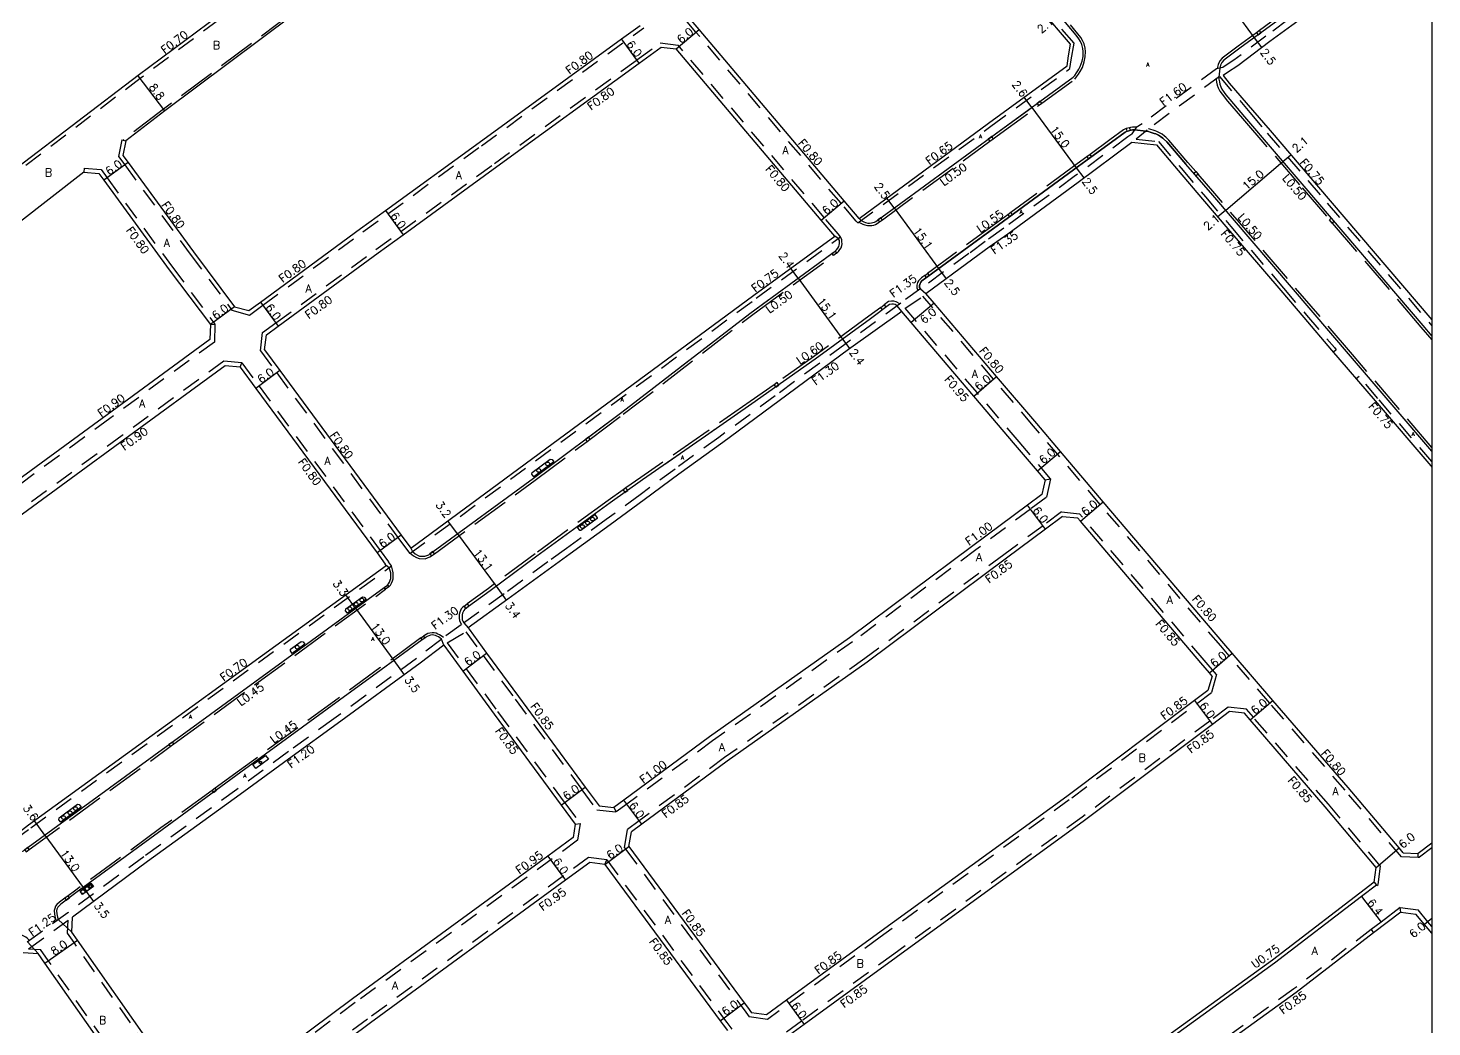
# Model space of a CAD drawing. Header units: metres. Extents: x -8800 to -8000, y -111600 to -110998.
# Drawn here: x -8280.7 to -8000, y -111478.6 to -111278.8 of the extents above; entities that cross this region are included whole.
import ezdxf

# ---------------------------------------------------------------- set-up
doc = ezdxf.new("R2010")
doc.units = ezdxf.units.M
doc.header["$LTSCALE"] = 2.5
doc.linetypes.add('22320', pattern=[2.5, 1.5, -1])
doc.linetypes.add('22330', pattern=[4, 3, -1])
doc.layers.get('0').update_dxf_attribs({"color": 150})
for name, color, linetype in [('2101000', 7, 'Continuous'), ('2213000', 3, 'Continuous'), ('2227000', 1, 'Continuous'), ('2231000', 4, 'Continuous'), ('2232000', 120, '22320'), ('2233000', 120, '22330'), ('2235000', 4, 'Continuous'), ('2236100', 7, 'Continuous'), ('2238000', 3, 'Continuous'), ('2239000', 3, 'Continuous'), ('9107000', 139, 'Continuous'), ('9201100', 215, 'Continuous'), ('9201500', 222, 'Continuous'), ('9202100', 82, 'Continuous'), ('9203500', 155, 'Continuous'), ('999', 7, 'Continuous')]:
    doc.layers.add(name, color=color, linetype=linetype)
doc.styles.add('Dm_Anotation', font='txt.shx', dxfattribs={"bigfont": 'pscdm.shx'})

# ---------------------------------------------------------------- blocks, each defined once
blk = doc.blocks.new('223800')
blk.add_circle((0, 0), 0.75)
blk = doc.blocks.new('223900')
blk.add_lwpolyline([(-0.22, -0.37), (-0.44, -0.3), (-0.47, -0.27), (-0.48, -0.24), (-0.44, 0.01), (-0.48, 0.23), (-0.47, 0.27), (-0.45, 0.29), (-0.21, 0.38), (-0.04, 0.53), (0, 0.54), (0.03, 0.53), (0.22, 0.37), (0.44, 0.3), (0.47, 0.27), (0.48, 0.24), (0.44, -0.01), (0.48, -0.23), (0.47, -0.27), (0.45, -0.29), (0.21, -0.38), (0.04, -0.53), (0, -0.54), (-0.03, -0.53)], close=True)

msp = doc.modelspace()

# ---------------------------------------------------------------- linework, layer by layer
at = {"layer": '2101000'}
for points, elevation in [([(-8072.65, -111284.41), (-8072.26, -111282.07), (-8078.22, -111275.08), (-8089.92, -111261.45), (-8107.42, -111240.93), (-8117.97, -111228.57), (-8135.18, -111208.68), (-8138.01, -111208.79)], 8.92), ([(-8000, -111257.81), (-8006.52, -111262.66), (-8007.46, -111263.27), (-8013.97, -111268.07), (-8014.96, -111268.81), (-8018.63, -111271.43), (-8019.53, -111272.08), (-8028, -111278.3), (-8032.38, -111281.5), (-8038.83, -111286.35), (-8040.91, -111287.72), (-8041.77, -111288.34), (-8040.56, -111289.82), (-8035.86, -111295.26)], 8.97), ([(-8035.86, -111295.26), (-8032.35, -111299.34), (-8020.37, -111313.39), (-8000, -111337.21)], 8.96), ([(-8050.74, -111307.29), (-8045.85, -111313.06), (-8040.79, -111318.98), (-8030.24, -111331.31), (-8025.61, -111336.74), (-8020.05, -111343.22), (-8011.34, -111353.4), (-8000.25, -111366.37), (-8000, -111366.66)], 8.99)]:
    msp.add_lwpolyline(points, dxfattribs=dict(at, elevation=elevation))
for points in [[(-8187.46, -111246.32), (-8205.81, -111259.95), (-8218.93, -111269.75), (-8227.78, -111276.25), (-8253.39, -111295.36), (-8261.2, -111301.35)], [(-8114.52, -111316.92), (-8117.53, -111313.37), (-8146.55, -111279.12), (-8154.08, -111270.22), (-8154.43, -111269.81), (-8172.15, -111249.06), (-8174.66, -111246.32)], [(-8233.04, -111269.2), (-8258.69, -111288.33), (-8282.8, -111306.71)], [(-8239.47, -111334.56), (-8236.6, -111335.35), (-8234.24, -111333.62), (-8214.23, -111318.94), (-8209.25, -111315.32), (-8190.54, -111301.71), (-8162.06, -111280.99), (-8158.32, -111278.28)], [(-8233.05, -111340.19), (-8230.69, -111338.46), (-8210.69, -111323.79), (-8205.72, -111320.17), (-8186.98, -111306.54), (-8158.49, -111285.82), (-8154.1, -111282.63)], [(-8154.1, -111282.63), (-8151.13, -111282.99)], [(-8119.37, -111320.47), (-8122.11, -111317.24), (-8151.13, -111282.99)], [(-8114.52, -111316.92), (-8088.66, -111297.85), (-8072.97, -111286.38), (-8072.65, -111284.41)], [(-8261.2, -111301.35), (-8261.77, -111304.3)], [(-8101.18, -111331.94), (-8091.78, -111325.01), (-8088.55, -111322.61), (-8084.82, -111319.96), (-8070.73, -111309.62), (-8059.99, -111301.67), (-8055.06, -111302.21), (-8050.74, -111307.29)], [(-8261.77, -111304.3), (-8260.73, -111305.72), (-8247.67, -111323.59), (-8239.47, -111334.56)], [(-8269.55, -111307.64), (-8282.8, -111318.01)], [(-8269.55, -111307.64), (-8266.56, -111307.91)], [(-8266.56, -111307.91), (-8265.57, -111309.26), (-8252.49, -111327.16), (-8244.27, -111338.15)], [(-8204.2, -111382.85), (-8135.57, -111332.27), (-8119.37, -111320.47)], [(-8005.73, -111443.82), (-8006.56, -111442.83), (-8016.76, -111430.75), (-8031.8, -111413.31), (-8039.94, -111403.87), (-8041.64, -111401.9), (-8065.72, -111373.59), (-8074.29, -111363.52), (-8079.03, -111357.95), (-8087.04, -111348.54), (-8099.55, -111333.85), (-8101.18, -111331.94)], [(-8106.03, -111335.49), (-8116.63, -111343.14), (-8130.55, -111353.41), (-8141.81, -111361.72), (-8150.59, -111368.06), (-8157.54, -111373.19), (-8164.34, -111378.16), (-8172.31, -111383.97), (-8176.01, -111386.64), (-8184.79, -111393.05), (-8192.73, -111398.77), (-8192.51, -111399.08)], [(-8077.34, -111369.19), (-8078.86, -111367.4), (-8083.26, -111362.24), (-8091.61, -111352.43), (-8104.12, -111337.74), (-8106.03, -111335.49)], [(-8244.27, -111338.15), (-8244.35, -111341.15)], [(-8233.42, -111343.17), (-8233.05, -111340.19)], [(-8244.35, -111341.15), (-8264.89, -111356.2), (-8282.8, -111369.32)], [(-8233.42, -111343.17), (-8230.36, -111347.33), (-8206.12, -111380.25), (-8204.2, -111382.85)], [(-8241.3, -111346.36), (-8261.35, -111361.04), (-8282.8, -111376.76)], [(-8238.32, -111346.65), (-8241.3, -111346.36)], [(-8238.32, -111346.65), (-8235.18, -111350.9), (-8210.94, -111383.82), (-8209.29, -111386.06)], [(-8077.34, -111369.19), (-8078.01, -111372.12)], [(-8078.01, -111372.12), (-8080.85, -111374.23), (-8091.78, -111382.39), (-8116.45, -111400.78), (-8144.45, -111420.59), (-8161.58, -111433.26), (-8163.56, -111434.73)], [(-8073.85, -111376.5), (-8077.26, -111379.04), (-8085.06, -111384.86), (-8112.92, -111405.63), (-8140.93, -111425.45), (-8158.01, -111438.09), (-8160.05, -111439.6)], [(-8073.85, -111376.5), (-8070.86, -111376.8)], [(-8043.93, -111408.43), (-8044.48, -111407.79), (-8046.21, -111405.79), (-8070.29, -111377.47), (-8070.86, -111376.8)], [(-8283.91, -111440.7), (-8280.6, -111438.21), (-8209.11, -111386.32), (-8209.29, -111386.06)], [(-8192.51, -111399.08), (-8189.03, -111403.83), (-8182.65, -111412.53), (-8169.29, -111430.69), (-8166.54, -111434.42)], [(-8197.6, -111402.29), (-8202.34, -111405.89), (-8218.89, -111417.98), (-8227.94, -111424.54), (-8238.28, -111432.1), (-8256.82, -111445.56), (-8271.83, -111456.64)], [(-8197.6, -111402.29), (-8193.79, -111407.48), (-8187.51, -111416.05), (-8174.12, -111434.25), (-8171.32, -111438.05)], [(-8043.93, -111408.43), (-8044.81, -111411.3)], [(-8044.81, -111411.3), (-8047.5, -111413.32), (-8073.02, -111432.53), (-8110.84, -111460.01), (-8129.08, -111473.3), (-8133.09, -111476.22)], [(-8040.48, -111415.56), (-8043.89, -111418.11), (-8069.44, -111437.35), (-8107.13, -111464.73), (-8125.55, -111478.15), (-8129.94, -111481.35)], [(-8037.5, -111415.89), (-8040.48, -111415.56)], [(-8011.14, -111446.7), (-8021.34, -111434.63), (-8036.34, -111417.22), (-8037.5, -111415.89)], [(-8166.54, -111434.42), (-8163.56, -111434.73)], [(-8171.32, -111438.05), (-8171.73, -111440.76), (-8176.78, -111444.44), (-8215.84, -111473), (-8241.31, -111491.98), (-8244.58, -111494.42)], [(-8160.56, -111442.55), (-8160.05, -111439.6)], [(-8160.56, -111442.55), (-8137.51, -111473.8), (-8136.86, -111474.69), (-8136.06, -111475.79)], [(-8005.73, -111443.82), (-8002.73, -111443.92)], [(-8002.76, -111444.67), (-8002.73, -111443.92)], [(-8000, -111442.83), (-8002.49, -111444.68)], [(-8168.37, -111445.73), (-8173.24, -111449.29), (-8212.26, -111477.81), (-8237.72, -111496.79), (-8240.94, -111499.18)], [(-8165.39, -111446.11), (-8168.37, -111445.73)], [(-8165.39, -111446.11), (-8142.34, -111477.37), (-8141.7, -111478.22), (-8140.89, -111479.34)], [(-8011.54, -111449.67), (-8011.14, -111446.7)], [(-8002.76, -111444.67), (-8002.49, -111444.68)], [(-8011.54, -111449.67), (-8011.09, -111450.27)], [(-8011.09, -111450.27), (-8014.08, -111452.56), (-8031.45, -111465.89), (-8063.87, -111489.34), (-8076.53, -111498.57), (-8081.6, -111502.26)], [(-8006.38, -111454.72), (-8010.18, -111457.64), (-8012.16, -111459.16)], [(-8006.2, -111455.66), (-8006.38, -111454.72)], [(-8006.2, -111455.66), (-8003.23, -111456.07)], [(-8271.96, -111459.64), (-8271.83, -111456.64)], [(-8000, -111459.9), (-8001.48, -111458.15), (-8003.23, -111456.07)], [(-8247.55, -111493.96), (-8248.82, -111492.22), (-8255.96, -111482.45), (-8270.83, -111461.25), (-8271.96, -111459.64)], [(-8011.65, -111459.83), (-8027.12, -111471.71), (-8052.36, -111489.96)], [(-8012.16, -111459.16), (-8011.65, -111459.83)], [(-8281.69, -111463.75), (-8278.7, -111463.96)], [(-8253.99, -111498.7), (-8255.28, -111496.94), (-8262.46, -111487.12), (-8277.38, -111465.84), (-8278.7, -111463.96)], [(-8133.09, -111476.22), (-8136.06, -111475.79)]]:
    msp.add_lwpolyline(points, dxfattribs=at)
at = {"layer": '2213000'}
for points, elevation in [([(-8070.62, -111287.06), (-8070.31, -111286.5), (-8069.96, -111285.44), (-8069.77, -111284.54), (-8069.73, -111283.51), (-8069.81, -111282.93), (-8069.98, -111282.13), (-8070.24, -111281.51), (-8070.6, -111280.96), (-8071.17, -111280.25), (-8073.3, -111277.69), (-8098.44, -111248.28), (-8114.48, -111229.54), (-8128.97, -111212.61), (-8129.74, -111211.71), (-8130.2, -111211.22), (-8130.72, -111210.75), (-8131.36, -111210.33), (-8132.04, -111210.03), (-8133.33, -111209.68)], 8.81), ([(-8000, -111254.82), (-8000.17, -111254.89), (-8000.43, -111255.04), (-8000.89, -111255.37), (-8017.33, -111267.43), (-8038.43, -111282.85), (-8041.09, -111284.86), (-8041.59, -111285.23), (-8041.99, -111285.68), (-8042.27, -111286.26), (-8042.4, -111286.83), (-8042.64, -111288.63), (-8042.6, -111289.05), (-8042.51, -111289.57), (-8042.39, -111290.08), (-8042.24, -111290.57), (-8042.02, -111291.03), (-8041.54, -111291.74), (-8041.19, -111292.21), (-8040.43, -111293.11), (-8037.45, -111296.55)], 8.79), ([(-8114.15, -111317.32), (-8113.6, -111317.59), (-8113.26, -111317.72), (-8112.82, -111317.82), (-8112.49, -111317.83), (-8112.07, -111317.8), (-8111.77, -111317.73), (-8111.47, -111317.63), (-8111.21, -111317.49), (-8110.92, -111317.29), (-8087.24, -111299.97), (-8071.75, -111288.67), (-8071.41, -111288.3), (-8071.04, -111287.8), (-8070.8, -111287.4), (-8070.62, -111287.06)], 9), ([(-8102.28, -111331), (-8102.44, -111330.69), (-8102.45, -111330.3), (-8102.36, -111329.95), (-8102.21, -111329.68), (-8101.98, -111329.41), (-8101.74, -111329.21), (-8101.51, -111329.05), (-8086.68, -111318.21), (-8070.65, -111306.43), (-8064.07, -111301.64), (-8061.36, -111299.64), (-8061.09, -111299.49), (-8060.17, -111299.23), (-8059.85, -111299.16), (-8059.42, -111299.18), (-8057.23, -111299.44), (-8056.7, -111299.53), (-8056.37, -111299.62), (-8055.93, -111299.76), (-8055.53, -111299.89), (-8055.23, -111300), (-8054.7, -111300.24), (-8054.25, -111300.51), (-8053.84, -111300.83), (-8053.67, -111301), (-8052.98, -111301.61), (-8049.18, -111306.02)], 9.05), ([(-8203.87, -111383.54), (-8203.32, -111383.99), (-8202.84, -111384.28), (-8202.43, -111384.43), (-8201.38, -111384.46), (-8200.61, -111384.16), (-8200.37, -111383.99), (-8199.7, -111383.5), (-8179.65, -111368.85), (-8162, -111355.67), (-8136.42, -111335.94), (-8119.99, -111323.93), (-8119.34, -111323.46), (-8119.06, -111323.21), (-8118.79, -111322.87), (-8118.62, -111322.55), (-8118.51, -111322.22), (-8118.47, -111321.93), (-8118.47, -111321.62), (-8118.49, -111321.35), (-8118.74, -111320.94)], -0.05), ([(-8106.95, -111334.39), (-8107.36, -111334.15), (-8107.69, -111334.04), (-8108.02, -111334.06), (-8108.44, -111334.11), (-8112.25, -111336.96), (-8123.31, -111345.05), (-8135.96, -111354.02), (-8145.26, -111360.46), (-8157.85, -111369.19), (-8164.35, -111373.79), (-8178.98, -111384.48), (-8188.32, -111391.38), (-8193.36, -111395.08), (-8193.59, -111395.34), (-8193.85, -111395.88), (-8193.94, -111396.21), (-8193.94, -111396.81), (-8193.89, -111397.16), (-8193.78, -111397.45), (-8193.55, -111397.77)], 9.07), ([(-8286.25, -111441.13), (-8285.85, -111441.85), (-8285.52, -111442.3), (-8285.15, -111442.65), (-8284.63, -111443.07), (-8284.05, -111443.38), (-8283.5, -111443.58), (-8282.92, -111443.7), (-8282.44, -111443.65), (-8281.97, -111443.51), (-8281.66, -111443.37), (-8281.41, -111443.23), (-8209.54, -111390.72), (-8208.87, -111390.23), (-8208.65, -111390), (-8208.46, -111389.65), (-8208.31, -111389.27), (-8208.2, -111388.91), (-8208.16, -111388.46), (-8208.17, -111387.81), (-8208.28, -111387.36), (-8208.54, -111386.79)], 7.84), ([(-8198.03, -111401.04), (-8198.4, -111400.78), (-8198.68, -111400.59), (-8198.95, -111400.45), (-8199.25, -111400.32), (-8199.57, -111400.24), (-8199.91, -111400.22), (-8200.28, -111400.28), (-8200.59, -111400.39), (-8200.9, -111400.51), (-8201.94, -111401.22), (-8210.09, -111407.18), (-8218.44, -111413.28), (-8238.15, -111427.68), (-8253.88, -111439.17), (-8271.14, -111451.83), (-8274.14, -111454.04), (-8274.6, -111454.44), (-8274.8, -111454.69), (-8274.94, -111455.06), (-8275.01, -111455.4), (-8274.99, -111455.99), (-8274.82, -111456.66), (-8274.68, -111457.16)], 9.15)]:
    msp.add_lwpolyline(points, dxfattribs=dict(at, elevation=elevation))
for points in [[(-8037.45, -111296.55), (-8025.59, -111310.46), (-8001.81, -111338.3), (-8000, -111340.43)], [(-8000, -111363.47), (-8016.26, -111344.45), (-8043.81, -111312.24), (-8049.18, -111306.02)]]:
    msp.add_lwpolyline(points, dxfattribs=at)
at = {"layer": '2227000'}
for points in [[(-8088.36, -111300.79), (-8087.24, -111299.97), (-8080.01, -111294.7)], [(-8064.07, -111301.64), (-8068.95, -111305.19)], [(-8072.93, -111308.1), (-8078.82, -111312.43)], [(-8087.11, -111318.52), (-8101.51, -111329.05)], [(-8121.78, -111325.24), (-8119.99, -111323.93), (-8119.66, -111323.69)], [(-8136.42, -111335.94), (-8132.57, -111333.12)], [(-8150.34, -111346.68), (-8148.87, -111345.54)], [(-8168.65, -111360.64), (-8162, -111355.67)], [(-8143.37, -111359.15), (-8144.89, -111360.21)], [(-8150.35, -111363.99), (-8153.4, -111366.11)]]:
    msp.add_lwpolyline(points, dxfattribs=at)
at = {"layer": '2231000'}
for points in [[(-8000, -111441.89), (-8002.73, -111443.92)], [(-8011.54, -111449.67), (-8031.9, -111465.29), (-8064.31, -111488.73), (-8082.04, -111501.65)], [(-8006.2, -111455.66), (-8011.65, -111459.83)]]:
    msp.add_lwpolyline(points, dxfattribs=at)
at = {"layer": '2232000'}
for points in [[(-8072.11, -111285.15), (-8071.56, -111281.87), (-8077.73, -111274.65), (-8089.42, -111261.03), (-8106.93, -111240.51), (-8117.48, -111228.14), (-8134.6, -111208.19), (-8135.18, -111208.68)], [(-8115.13, -111317.43), (-8118.14, -111313.88), (-8147.16, -111279.63), (-8154.69, -111270.74), (-8155.04, -111270.33), (-8172.74, -111249.59), (-8175.74, -111246.32)], [(-8232.6, -111269.75), (-8258.27, -111288.89), (-8282.38, -111307.27)], [(-8028.79, -111277.21), (-8033.18, -111280.42), (-8039.6, -111285.26), (-8041.52, -111286.52), (-8041.83, -111286.72), (-8043.09, -111286.97), (-8057.97, -111297.96), (-8059.12, -111298.73), (-8059.98, -111300), (-8060.01, -111300.03), (-8060.8, -111300.6), (-8071.52, -111308.54), (-8085.61, -111318.87), (-8089.34, -111321.53), (-8092.58, -111323.94), (-8102.2, -111330.94), (-8106.21, -111333.84), (-8117.39, -111342.11), (-8131.31, -111352.38), (-8142.56, -111360.69), (-8151.34, -111367.03), (-8158.3, -111372.16), (-8165.1, -111377.13), (-8173.06, -111382.93), (-8176.76, -111385.6), (-8185.54, -111392.01), (-8194.14, -111398.19), (-8198.19, -111401.16), (-8203.05, -111404.91), (-8219.6, -111417), (-8228.65, -111423.56), (-8239, -111431.13), (-8257.55, -111444.59), (-8272.79, -111455.8), (-8282.77, -111463)], [(-8239.94, -111335.26), (-8236.44, -111336.23), (-8233.77, -111334.27), (-8213.76, -111319.59), (-8208.77, -111315.96), (-8190.07, -111302.36), (-8157.62, -111278.75)], [(-8233.81, -111339.75), (-8231.16, -111337.81), (-8211.16, -111323.14), (-8206.19, -111319.52), (-8187.45, -111305.9), (-8158.96, -111285.17), (-8154.32, -111281.79)], [(-8154.32, -111281.79), (-8150.72, -111282.24)], [(-8118.76, -111319.96), (-8121.5, -111316.73), (-8150.72, -111282.24)], [(-8115.13, -111317.43), (-8114.81, -111317.8), (-8088.2, -111298.48), (-8072.4, -111286.93), (-8072.11, -111285.15)], [(-8042.47, -111288.51), (-8056.97, -111299.23), (-8059.15, -111301.04), (-8054.67, -111301.53), (-8050.17, -111306.83)], [(-8042.47, -111288.51), (-8036.4, -111295.7)], [(-8036.4, -111295.7), (-8032.92, -111299.83), (-8020.94, -111313.88), (-8000, -111338.36)], [(-8261.98, -111301.2), (-8262.62, -111304.49)], [(-8261.98, -111301.2), (-8261.2, -111301.35)], [(-8269.48, -111306.84), (-8269.55, -111307.64)], [(-8269.48, -111306.84), (-8266.13, -111307.14)], [(-8262.62, -111304.49), (-8261.37, -111306.2), (-8248.31, -111324.06), (-8239.94, -111335.26)], [(-8050.17, -111306.83), (-8045.3, -111312.59), (-8040.23, -111318.51), (-8029.69, -111330.84), (-8025.05, -111336.27), (-8019.5, -111342.75), (-8019.14, -111343.17), (-8019.69, -111343.64)], [(-8266.13, -111307.14), (-8264.93, -111308.79), (-8251.85, -111326.68), (-8243.37, -111338.02)], [(-8204.85, -111383.32), (-8204.38, -111383.92), (-8135.13, -111332.88), (-8118.23, -111320.57), (-8118.76, -111319.96)], [(-8105.33, -111334.86), (-8101.77, -111332.48)], [(-8076.27, -111368.98), (-8082.53, -111361.62), (-8090.88, -111351.82), (-8103.39, -111337.13), (-8105.33, -111334.86)], [(-8006.11, -111444.6), (-8017.36, -111431.27), (-8032.41, -111413.83), (-8040.54, -111404.39), (-8042.24, -111402.42), (-8066.33, -111374.1), (-8079.64, -111358.47), (-8087.65, -111349.06), (-8100.16, -111334.37), (-8101.77, -111332.48)], [(-8243.37, -111338.02), (-8243.46, -111341.62)], [(-8234.26, -111343.39), (-8233.81, -111339.75)], [(-8243.46, -111341.62), (-8264.36, -111356.92), (-8282.26, -111370.04)], [(-8234.26, -111343.39), (-8231, -111347.81), (-8206.76, -111380.72), (-8204.85, -111383.32)], [(-8238.32, -111346.65), (-8237.97, -111345.78), (-8241.56, -111345.43), (-8261.88, -111360.31), (-8283.34, -111376.04)], [(-8237.97, -111345.78), (-8234.54, -111350.43), (-8210.3, -111383.34), (-8208.64, -111385.6)], [(-8000, -111365.55), (-8010.79, -111352.92), (-8014.58, -111348.49), (-8015.13, -111348.96)], [(-8077.34, -111369.19), (-8076.27, -111368.98)], [(-8076.27, -111368.98), (-8077.11, -111372.7)], [(-8077.11, -111372.7), (-8080.25, -111375.04), (-8091.18, -111383.19), (-8115.86, -111401.59), (-8143.86, -111421.4), (-8160.98, -111434.07), (-8163.1, -111435.63)], [(-8074.09, -111375.62), (-8077.77, -111378.36), (-8085.57, -111384.18), (-8113.42, -111404.94), (-8141.43, -111424.76), (-8158.51, -111437.4), (-8160.83, -111439.11)], [(-8074.09, -111375.62), (-8070.44, -111375.99)], [(-8043.07, -111408.12), (-8045.56, -111405.23), (-8070.44, -111375.99)], [(-8287.44, -111440.37), (-8286.7, -111441.43), (-8286.04, -111440.98), (-8283.66, -111441.33), (-8280.18, -111438.79), (-8208.03, -111386.42), (-8208.64, -111385.6)], [(-8196.91, -111401.79), (-8193.18, -111399.6)], [(-8193.18, -111399.6), (-8189.71, -111404.33), (-8183.33, -111413.04), (-8169.97, -111431.19), (-8167.01, -111435.23)], [(-8196.91, -111401.79), (-8193.1, -111406.98), (-8186.83, -111415.55), (-8173.44, -111433.74), (-8170.35, -111437.94)], [(-8043.07, -111408.12), (-8044.07, -111411.8), (-8072.51, -111433.21), (-8110.34, -111460.7), (-8132.87, -111477.11)], [(-8040.72, -111414.68), (-8044.4, -111417.43), (-8069.95, -111436.66), (-8107.63, -111464.05), (-8126.05, -111477.46), (-8130.81, -111480.93)], [(-8037.07, -111415.08), (-8040.72, -111414.68)], [(-8010.25, -111446.44), (-8020.69, -111434.08), (-8035.7, -111416.67), (-8037.07, -111415.08)], [(-8167.01, -111435.23), (-8163.1, -111435.63)], [(-8163.56, -111434.73), (-8163.1, -111435.63)], [(-8170.35, -111437.94), (-8170.85, -111441.29), (-8215.28, -111473.76), (-8240.74, -111492.74), (-8244.33, -111495.42)], [(-8171.32, -111438.05), (-8170.35, -111437.94)], [(-8161.46, -111442.77), (-8160.83, -111439.11)], [(-8161.46, -111442.77), (-8161.24, -111443.06), (-8138.19, -111474.31), (-8137.54, -111475.19), (-8136.53, -111476.58)], [(-8168.62, -111444.74), (-8212.82, -111477.04), (-8238.29, -111496.02), (-8241.79, -111498.63)], [(-8165, -111445.21), (-8168.62, -111444.74)], [(-8165.39, -111446.11), (-8165, -111445.21)], [(-8165, -111445.21), (-8141.65, -111476.86), (-8141.02, -111477.72), (-8140.02, -111479.09)], [(-8011.09, -111450.27), (-8011.03, -111450.35), (-8010.75, -111450.13), (-8010.25, -111446.44)], [(-8002.76, -111444.67), (-8002.76, -111444.72), (-8006.11, -111444.6)], [(-8006.38, -111454.72), (-8002.77, -111455.23)], [(-8000, -111458.5), (-8000.79, -111457.57), (-8002.77, -111455.23)], [(-8280.61, -111462.97), (-8272.71, -111457.28)], [(-8272.82, -111459.89), (-8272.71, -111457.28)], [(-8247.94, -111494.86), (-8249.5, -111492.73), (-8256.65, -111482.94), (-8271.53, -111461.74), (-8272.82, -111459.89)], [(-8012.16, -111459.16), (-8027.63, -111471.03), (-8052.86, -111489.27)], [(-8280.61, -111462.97), (-8278.23, -111463.14)], [(-8253.03, -111498.58), (-8254.59, -111496.44), (-8261.77, -111486.62), (-8276.68, -111465.35), (-8278.23, -111463.14)], [(-8132.87, -111477.11), (-8136.53, -111476.58)]]:
    msp.add_lwpolyline(points, dxfattribs=at)
at = {"layer": '2232000', "flags": 128}
msp.add_lwpolyline([(-8244.27, -111338.15), (-8243.37, -111338.02)], dxfattribs=at)
at = {"layer": '2233000'}
for points in [[(-8186.6, -111245.17), (-8187.7, -111246), (-8206.05, -111259.63), (-8219.16, -111269.43), (-8228.02, -111275.93), (-8253.63, -111295.04), (-8261.72, -111301.25)], [(-8021.58, -111269.89), (-8034.5, -111279.34)], [(-8070.36, -111287.53), (-8069.9, -111286.68), (-8069.52, -111285.56), (-8069.32, -111284.6), (-8069.27, -111283.49), (-8069.36, -111282.85), (-8069.55, -111281.99), (-8069.84, -111281.3), (-8070.23, -111280.69), (-8070.81, -111279.97), (-8072.29, -111278.19)], [(-8035.06, -111279.75), (-8038.74, -111282.43), (-8041.41, -111284.44), (-8041.94, -111284.84), (-8042.43, -111285.39), (-8042.76, -111286.09), (-8042.96, -111286.94)], [(-8078.02, -111293.87), (-8071.42, -111289.06), (-8071.07, -111288.59), (-8070.67, -111288.05), (-8070.36, -111287.53)], [(-8043.15, -111289.01), (-8043.14, -111289.12), (-8043.05, -111289.67), (-8042.92, -111290.23), (-8042.75, -111290.77), (-8042.44, -111291.43)], [(-8042.44, -111291.43), (-8041.97, -111292.08), (-8040.88, -111293.43), (-8037.89, -111296.9)], [(-8087.72, -111300.95), (-8086.94, -111300.38), (-8078.66, -111294.34)], [(-8059, -111298.65), (-8059.9, -111298.62), (-8060.3, -111298.7), (-8060.45, -111298.75)], [(-8037.89, -111296.9), (-8025.96, -111310.77), (-8020.5, -111317.17)], [(-8061.13, -111298.94), (-8061.3, -111298.99), (-8061.65, -111299.18), (-8064.39, -111301.2), (-8068.37, -111304.09)], [(-8048.78, -111305.71), (-8052.62, -111301.26), (-8053.24, -111300.66), (-8053.48, -111300.42), (-8053.94, -111300.06), (-8054.45, -111299.76), (-8055.03, -111299.5), (-8055.35, -111299.37), (-8055.77, -111299.24), (-8056.22, -111299.1), (-8056.58, -111299), (-8056.65, -111298.99)], [(-8109.89, -111317.16), (-8088.42, -111301.46)], [(-8069, -111304.56), (-8070.97, -111305.99), (-8084.2, -111315.71)], [(-8047.22, -111307.52), (-8048.78, -111305.71)], [(-8000, -111362.7), (-8015.87, -111344.12), (-8043.43, -111311.91), (-8046.73, -111308.08)], [(-8114.62, -111317.66), (-8113.8, -111318.06), (-8113.41, -111318.21), (-8112.89, -111318.32), (-8112.49, -111318.34), (-8112, -111318.31), (-8111.62, -111318.22), (-8111.27, -111318.09), (-8110.95, -111317.93), (-8110.69, -111317.75), (-8110.48, -111317.59)], [(-8084.79, -111316.15), (-8087, -111317.77), (-8100.85, -111327.89)], [(-8019.93, -111317.84), (-8002.19, -111338.62), (-8000, -111341.18)], [(-8119.04, -111323.86), (-8119.02, -111323.85), (-8118.69, -111323.55), (-8118.37, -111323.15), (-8118.15, -111322.76), (-8118.02, -111322.34), (-8117.96, -111321.97), (-8117.97, -111321.6), (-8117.98, -111321.2), (-8118.28, -111320.61)], [(-8168.35, -111361.04), (-8161.69, -111356.07), (-8135.81, -111336.1), (-8119.66, -111324.32)], [(-8101.41, -111328.3), (-8101.83, -111328.61), (-8102.07, -111328.78), (-8102.36, -111329.03), (-8102.66, -111329.37), (-8102.87, -111329.75), (-8102.99, -111330.23), (-8102.98, -111330.82), (-8102.73, -111331.32)], [(-8110.21, -111334.69), (-8112.61, -111336.48), (-8123.66, -111344.57), (-8130.95, -111349.74)], [(-8106.43, -111334.01), (-8107.11, -111333.61), (-8107.61, -111333.45), (-8108.07, -111333.47), (-8108.67, -111333.53), (-8109.56, -111334.2)], [(-8131.55, -111350.17), (-8136.3, -111353.54), (-8145.59, -111359.98), (-8158.18, -111368.71), (-8161.16, -111370.81)], [(-8199.46, -111383.96), (-8179.35, -111369.26), (-8168.95, -111361.5)], [(-8161.72, -111371.21), (-8164.7, -111373.31), (-8179.33, -111384.01), (-8188.67, -111390.91), (-8192.92, -111394.01)], [(-8208.59, -111390.61), (-8208.56, -111390.59), (-8208.27, -111390.28), (-8208.04, -111389.84), (-8207.87, -111389.42), (-8207.74, -111389), (-8207.69, -111388.48), (-8207.71, -111387.76), (-8207.83, -111387.22), (-8208.03, -111386.42)], [(-8251.58, -111422.01), (-8209.23, -111391.08)], [(-8193.49, -111394.44), (-8193.77, -111394.64), (-8194.09, -111395.01), (-8194.4, -111395.67), (-8194.53, -111396.12), (-8194.54, -111396.86), (-8194.46, -111397.32), (-8194.34, -111397.64), (-8194.06, -111398.14)], [(-8202.16, -111400.8), (-8210.37, -111406.81), (-8218.71, -111412.9), (-8238.42, -111427.31), (-8243.29, -111430.86)], [(-8197.63, -111400.75), (-8198.14, -111400.4), (-8198.44, -111400.18), (-8198.76, -111400.03), (-8199.1, -111399.88), (-8199.5, -111399.78), (-8199.93, -111399.76), (-8200.39, -111399.83), (-8200.76, -111399.95), (-8201.12, -111400.1), (-8201.63, -111400.45)], [(-8280.49, -111443.14), (-8252.29, -111422.53)], [(-8243.93, -111431.33), (-8254.15, -111438.8), (-8271.42, -111451.45), (-8272.72, -111452.42)], [(-8273.36, -111452.89), (-8274.43, -111453.68), (-8274.94, -111454.11), (-8275.21, -111454.46), (-8275.39, -111454.94), (-8275.47, -111455.36), (-8275.45, -111456.06), (-8275.27, -111456.78), (-8275.12, -111457.31), (-8275.05, -111457.43)], [(-8280.42, -111461.31), (-8280.83, -111460.93), (-8281.18, -111460.69), (-8281.86, -111460.36), (-8282.3, -111460.26), (-8282.73, -111460.25), (-8283.2, -111460.33), (-8283.55, -111460.47), (-8283.87, -111460.62), (-8284.51, -111461.06)]]:
    msp.add_lwpolyline(points, dxfattribs=at)
at = {"layer": '2233000', "elevation": -9.18}
msp.add_lwpolyline([(-8204.29, -111383.84), (-8203.62, -111384.4), (-8203.07, -111384.73), (-8202.52, -111384.94), (-8201.29, -111384.97), (-8200.37, -111384.61), (-8200.06, -111384.39)], dxfattribs=at)
at = {"layer": '2235000'}
for points in [[(-8035.06, -111279.75), (-8034.76, -111280.16), (-8034.2, -111279.76), (-8034.5, -111279.34)], [(-8078.96, -111293.93), (-8078.66, -111294.34), (-8078.02, -111293.87), (-8078.32, -111293.46)], [(-8088.72, -111301.06), (-8088.42, -111301.46), (-8087.72, -111300.95), (-8088.02, -111300.54)], [(-8061.13, -111298.94), (-8060.98, -111299.46), (-8060.3, -111299.27), (-8060.45, -111298.75)], [(-8069, -111304.56), (-8068.68, -111304.99), (-8068.05, -111304.53), (-8068.37, -111304.09)], [(-8047.6, -111307.85), (-8047.22, -111307.52), (-8046.73, -111308.08), (-8047.11, -111308.41)], [(-8110.78, -111317.18), (-8110.48, -111317.59), (-8109.89, -111317.16), (-8110.19, -111316.75)], [(-8084.79, -111316.15), (-8084.47, -111316.58), (-8083.88, -111316.14), (-8084.2, -111315.71)], [(-8019.93, -111317.84), (-8020.5, -111317.17), (-8020.13, -111316.86), (-8019.56, -111317.52)], [(-8119.34, -111323.46), (-8119.04, -111323.86), (-8119.66, -111324.32), (-8119.96, -111323.91)], [(-8100.85, -111327.89), (-8100.53, -111328.33), (-8101.09, -111328.74), (-8101.41, -111328.3)], [(-8109.56, -111334.2), (-8109.2, -111334.67), (-8109.85, -111335.16), (-8110.21, -111334.69)], [(-8131.55, -111350.17), (-8131.21, -111350.65), (-8130.61, -111350.23), (-8130.95, -111349.74)], [(-8169.26, -111361.09), (-8168.95, -111361.5), (-8168.35, -111361.04), (-8168.65, -111360.64)], [(-8161.72, -111371.21), (-8161.38, -111371.69), (-8160.82, -111371.29), (-8161.16, -111370.81)], [(-8200.35, -111383.98), (-8200.06, -111384.39), (-8199.46, -111383.96), (-8199.76, -111383.55)], [(-8208.87, -111390.23), (-8208.59, -111390.61), (-8209.23, -111391.08), (-8209.51, -111390.7)], [(-8192.92, -111394.01), (-8192.57, -111394.49), (-8193.14, -111394.91), (-8193.49, -111394.44)], [(-8201.63, -111400.45), (-8201.37, -111400.84), (-8201.9, -111401.19), (-8202.16, -111400.8)], [(-8252.56, -111422.16), (-8252.29, -111422.53), (-8251.58, -111422.01), (-8251.85, -111421.64)], [(-8243.93, -111431.33), (-8243.66, -111431.71), (-8243.01, -111431.24), (-8243.29, -111430.86)], [(-8281.36, -111443.2), (-8281.09, -111443.58), (-8280.49, -111443.14), (-8280.76, -111442.76)], [(-8272.45, -111452.79), (-8272.72, -111452.42), (-8273.36, -111452.89), (-8273.09, -111453.26)]]:
    msp.add_lwpolyline(points, close=True, dxfattribs=at)
at = {"layer": '2236100'}
for points, elevation in [([(-8175.94, -111365.12), (-8175.57, -111365.62), (-8179.61, -111368.57), (-8179.99, -111368.07), (-8179.94, -111367.73), (-8176.29, -111365.07)], 9.11), ([(-8166.95, -111376.91), (-8170.21, -111379.31), (-8170.4, -111379.31), (-8170.86, -111378.69), (-8167.38, -111376.15), (-8166.93, -111376.76)], 9.17), ([(-8216.85, -111395.85), (-8217.23, -111395.36), (-8217.19, -111395.01), (-8213.83, -111392.57), (-8213.49, -111392.63), (-8213.11, -111393.13)], 9.21), ([(-8227.9, -111403.9), (-8228.27, -111403.4), (-8228.23, -111403.06), (-8226.08, -111401.54), (-8225.74, -111401.59), (-8225.36, -111402.09)], 9.18), ([(-8233.22, -111424.31), (-8232.66, -111425.09), (-8235.19, -111426.94), (-8235.75, -111426.16)], 9.17), ([(-8274.16, -111437.67), (-8274.54, -111437.17), (-8274.49, -111436.83), (-8270.84, -111434.07), (-8270.5, -111434.12), (-8270.09, -111434.67)], 9.2), ([(-8268.14, -111449.86), (-8267.63, -111450.55), (-8269.82, -111452.16), (-8270.33, -111451.47)], 9.29)]:
    msp.add_lwpolyline(points, close=True, dxfattribs=dict(at, elevation=elevation))
at = {"layer": '9107000'}
for points, elevation in [([(-8070.62, -111287.06), (-8070.31, -111286.5), (-8069.96, -111285.44), (-8069.77, -111284.54), (-8069.73, -111283.51), (-8069.81, -111282.93), (-8069.98, -111282.13), (-8070.24, -111281.51), (-8070.6, -111280.96), (-8071.17, -111280.25), (-8073.3, -111277.69), (-8098.44, -111248.28), (-8114.48, -111229.54), (-8128.97, -111212.61), (-8129.74, -111211.71), (-8130.2, -111211.22), (-8130.72, -111210.75), (-8131.36, -111210.33), (-8132.04, -111210.03), (-8133.33, -111209.68), (-8133.89, -111210.17)], 8.81), ([(-8000, -111254.82), (-8000.17, -111254.89), (-8000.43, -111255.04), (-8000.89, -111255.37), (-8017.33, -111267.43), (-8038.43, -111282.85), (-8041.09, -111284.86), (-8041.59, -111285.23), (-8041.99, -111285.68), (-8042.27, -111286.26), (-8042.4, -111286.83), (-8042.64, -111288.63), (-8042.6, -111289.05), (-8042.51, -111289.57), (-8042.39, -111290.08), (-8042.24, -111290.57), (-8042.02, -111291.03), (-8041.54, -111291.74), (-8041.19, -111292.21), (-8040.43, -111293.11), (-8037.45, -111296.55)], 8.79)]:
    msp.add_lwpolyline(points, dxfattribs=dict(at, elevation=elevation))
for points in [[(-8114.52, -111316.92), (-8114.52, -111316.92), (-8114.15, -111317.32), (-8113.6, -111317.59), (-8113.26, -111317.72), (-8112.82, -111317.82), (-8112.49, -111317.83), (-8112.07, -111317.8), (-8111.77, -111317.73), (-8111.47, -111317.63), (-8111.21, -111317.49), (-8110.92, -111317.29), (-8087.24, -111299.97), (-8071.75, -111288.67), (-8071.41, -111288.3), (-8071.04, -111287.8), (-8070.8, -111287.4), (-8070.62, -111287.06)], [(-8037.45, -111296.55), (-8025.59, -111310.46), (-8001.81, -111338.3), (-8000, -111340.43)], [(-8049.18, -111306.02), (-8052.98, -111301.61), (-8053.67, -111301), (-8053.84, -111300.83), (-8054.25, -111300.51), (-8054.7, -111300.24), (-8055.23, -111300), (-8055.53, -111299.89), (-8055.93, -111299.76), (-8056.37, -111299.62), (-8056.7, -111299.53), (-8057.23, -111299.44), (-8059.42, -111299.18), (-8059.85, -111299.16), (-8060.17, -111299.23), (-8061.09, -111299.49), (-8061.36, -111299.64), (-8064.07, -111301.64), (-8070.65, -111306.43), (-8086.68, -111318.21), (-8101.51, -111329.05), (-8101.74, -111329.21), (-8101.98, -111329.41), (-8102.21, -111329.68), (-8102.36, -111329.95), (-8102.45, -111330.3), (-8102.44, -111330.69), (-8102.28, -111331), (-8101.18, -111331.94)], [(-8000, -111363.47), (-8016.26, -111344.45), (-8043.81, -111312.24), (-8049.18, -111306.02)], [(-8204.2, -111382.85), (-8204.2, -111382.85), (-8203.87, -111383.54), (-8203.32, -111383.99), (-8202.84, -111384.28), (-8202.43, -111384.43), (-8201.38, -111384.46), (-8200.61, -111384.16), (-8200.37, -111383.99), (-8199.7, -111383.5), (-8179.65, -111368.85), (-8162, -111355.67), (-8136.42, -111335.94), (-8119.99, -111323.93), (-8119.34, -111323.46), (-8119.06, -111323.21), (-8118.79, -111322.87), (-8118.62, -111322.55), (-8118.51, -111322.22), (-8118.47, -111321.93), (-8118.47, -111321.62), (-8118.49, -111321.35), (-8118.74, -111320.94), (-8119.37, -111320.47)], [(-8106.03, -111335.49), (-8106.95, -111334.39), (-8107.36, -111334.15), (-8107.69, -111334.04), (-8108.02, -111334.06), (-8108.44, -111334.11), (-8112.25, -111336.96), (-8123.31, -111345.05), (-8135.96, -111354.02), (-8145.26, -111360.46), (-8157.85, -111369.19), (-8164.35, -111373.79), (-8178.98, -111384.48), (-8188.32, -111391.38), (-8193.36, -111395.08), (-8193.59, -111395.34), (-8193.85, -111395.88), (-8193.94, -111396.21), (-8193.94, -111396.81), (-8193.89, -111397.16), (-8193.78, -111397.45), (-8193.55, -111397.77), (-8192.73, -111398.77)], [(-8281.41, -111443.23), (-8209.54, -111390.72), (-8208.87, -111390.23), (-8208.65, -111390), (-8208.46, -111389.65), (-8208.31, -111389.27), (-8208.2, -111388.91), (-8208.16, -111388.46), (-8208.17, -111387.81), (-8208.28, -111387.36), (-8208.54, -111386.79), (-8209.11, -111386.32), (-8209.11, -111386.32)], [(-8197.6, -111402.29), (-8198.03, -111401.04), (-8198.4, -111400.78), (-8198.68, -111400.59), (-8198.95, -111400.45), (-8199.25, -111400.32), (-8199.57, -111400.24), (-8199.91, -111400.22), (-8200.28, -111400.28), (-8200.59, -111400.39), (-8200.9, -111400.51), (-8201.94, -111401.22), (-8210.09, -111407.18), (-8218.44, -111413.28), (-8238.15, -111427.68), (-8253.88, -111439.17), (-8271.14, -111451.83), (-8274.14, -111454.04), (-8274.6, -111454.44), (-8274.8, -111454.69), (-8274.94, -111455.06), (-8275.01, -111455.4), (-8274.99, -111455.99), (-8274.82, -111456.66), (-8274.68, -111457.16), (-8271.96, -111459.64)], [(-8278.7, -111463.96), (-8280.82, -111461.59)]]:
    msp.add_lwpolyline(points, dxfattribs=at)
at = {"layer": '9201100', "flags": 128}
for points in [[(-8044.44, -111268.6), (-8035.55, -111280.75)], [(-8035.55, -111280.75), (-8034.04, -111282.75)], [(-8253.39, -111295.36), (-8258.72, -111288.36)], [(-8080.01, -111294.7), (-8081.52, -111292.63)], [(-8080.01, -111294.7), (-8071.13, -111306.78)], [(-8029.81, -111305.51), (-8028.23, -111304.17)], [(-8071.13, -111306.78), (-8069.63, -111308.81)], [(-8041.23, -111315.25), (-8029.81, -111305.51)], [(-8107.52, -111314.8), (-8108.98, -111312.83)], [(-8107.52, -111314.8), (-8098.64, -111326.95)], [(-8041.23, -111315.25), (-8042.82, -111316.61)], [(-8126.74, -111328.86), (-8128.18, -111326.89)], [(-8126.74, -111328.86), (-8117.83, -111341.04)], [(-8098.64, -111326.95), (-8097.15, -111328.97)], [(-8117.83, -111341.04), (-8116.42, -111342.99)], [(-8194.87, -111379.97), (-8196.78, -111377.38)], [(-8194.87, -111379.97), (-8187.1, -111390.48)], [(-8187.1, -111390.48), (-8185.09, -111393.27)], [(-8215.22, -111394.87), (-8217.18, -111392.18)], [(-8215.22, -111394.87), (-8207.56, -111405.33)], [(-8207.56, -111405.33), (-8205.48, -111408.18)], [(-8277.35, -111440.27), (-8279.45, -111437.38)], [(-8277.35, -111440.27), (-8269.67, -111450.75)], [(-8269.67, -111450.75), (-8267.61, -111453.53)]]:
    msp.add_lwpolyline(points, dxfattribs=at)
at = {"layer": '9201100'}
for points in [[(-8158.49, -111285.82), (-8162.06, -111280.99)], [(-8151.13, -111282.99), (-8146.55, -111279.12)], [(-8260.73, -111305.72), (-8265.57, -111309.26)], [(-8209.25, -111315.32), (-8205.72, -111320.17)], [(-8122.11, -111317.24), (-8117.53, -111313.37)], [(-8239.47, -111334.56), (-8244.27, -111338.15)], [(-8234.24, -111333.62), (-8230.69, -111338.46)], [(-8099.55, -111333.85), (-8104.12, -111337.74)], [(-8230.36, -111347.33), (-8235.18, -111350.9)], [(-8091.61, -111352.43), (-8087.04, -111348.54)], [(-8078.86, -111367.4), (-8074.29, -111363.52)], [(-8077.26, -111379.04), (-8080.85, -111374.23)], [(-8070.29, -111377.47), (-8065.72, -111373.59)], [(-8206.12, -111380.25), (-8210.94, -111383.82)], [(-8193.79, -111407.48), (-8189.03, -111403.83)], [(-8044.48, -111407.79), (-8039.94, -111403.87)], [(-8047.5, -111413.32), (-8043.89, -111418.11)], [(-8036.34, -111417.22), (-8031.8, -111413.31)], [(-8174.12, -111434.25), (-8169.29, -111430.69)], [(-8158.01, -111438.09), (-8161.58, -111433.26)], [(-8176.78, -111444.44), (-8173.24, -111449.29)], [(-8165.39, -111446.11), (-8160.56, -111442.55)], [(-8011.14, -111446.7), (-8006.56, -111442.83)], [(-8014.08, -111452.56), (-8010.18, -111457.64)], [(-8000, -111456.9), (-8001.48, -111458.15)], [(-8277.38, -111465.84), (-8270.83, -111461.25)], [(-8142.34, -111477.37), (-8137.51, -111473.8)], [(-8129.08, -111473.3), (-8125.55, -111478.15)]]:
    msp.add_lwpolyline(points, dxfattribs=at)
at = {"layer": '999'}
msp.add_lwpolyline([(-8800, -111000), (-8000, -111000), (-8000, -111600), (-8800, -111600)], close=True, dxfattribs=at)

# ---------------------------------------------------------------- block references
at = {"layer": '2238000', "xscale": 0.5, "yscale": 0.5, "zscale": 0.5}
for p in [(-8176.83, -111366, 9.12), (-8178.61, -111367.31, 9.07), (-8167.86, -111377.04, 9.16), (-8169.88, -111378.54, 9.13), (-8168.86, -111377.8, 9.14), (-8215.12, -111394.08, 9.24), (-8213.99, -111393.23, 9.17), (-8216.36, -111394.96, 9.21), (-8226.9, -111402.66, 9.21), (-8272.33, -111435.78, 9.19), (-8271.25, -111434.94, 9.21), (-8273.64, -111436.74, 9.21), (-8269.74, -111451.57, 9.25), (-8268.92, -111450.97, 9.27)]:
    msp.add_blockref('223800', p, dxfattribs=at)
at = {"layer": '2239000', "xscale": 0.5, "yscale": 0.5, "zscale": 0.5}
for p in [(-8234.29, -111425.7, 9.27), (-8268.26, -111450.45, 9.29)]:
    msp.add_blockref('223900', p, dxfattribs=at)

# ---------------------------------------------------------------- texts
at = {"layer": '9201500', "style": 'Dm_Anotation'}
for s, rotation, p in [('6.0', 40.2706, (-8150.12, -111282.01)), ('2.1', 40.4989, (-8078.09, -111279.98)), ('6.0', 306.5101, (-8161.15, -111282.06)), ('2.5', 306.9879, (-8034.42, -111283.66)), ('8.8', 307.3199, (-8256.64, -111290.68)), ('2.6', 306.1767, (-8084.06, -111290.06)), ('15.0', 306.3158, (-8076.44, -111299.12)), ('2.1', 40.4376, (-8027.12, -111303.83)), ('6.0', 36.1681, (-8264.5, -111308.36)), ('2.5', 306.5042, (-8070.05, -111309.51)), ('15.0', 40.4638, (-8037.07, -111311.37)), ('2.5', 306.3981, (-8111.59, -111310.49)), ('6.0', 40.2694, (-8121.11, -111316.26)), ('6.0', 306.0218, (-8208.34, -111316.39)), ('2.1', 40.5338, (-8044.83, -111319.38)), ('15.1', 306.1709, (-8103.85, -111319.4)), ('2.4', 306.0682, (-8130.7, -111324.36)), ('2.5', 306.3722, (-8097.57, -111329.75)), ('6.0', 36.7845, (-8243.21, -111337.23)), ('6.0', 306.2613, (-8233.33, -111334.69)), ('15.1', 306.1986, (-8123.05, -111333.48)), ('6.0', 40.4178, (-8101.52, -111338.07)), ('2.4', 305.8213, (-8116.59, -111343.67)), ('6.0', 36.4729, (-8234.12, -111349.99)), ('6.0', 40.4174, (-8090.61, -111351.45)), ('6.0', 40.3916, (-8077.71, -111366.12)), ('3.2', 306.3867, (-8199.3, -111374.21)), ('6.0', 40.391, (-8069.29, -111376.49)), ('6.0', 306.7094, (-8079.93, -111375.3)), ('6.0', 36.4767, (-8209.87, -111382.9)), ('13.1', 306.4595, (-8191.76, -111383.76)), ('3.3', 305.9747, (-8219.89, -111389.9)), ('3.4', 305.7591, (-8185.42, -111394.33)), ('13.0', 306.1987, (-8212.26, -111398.49)), ('6.0', 37.4662, (-8192.74, -111406.55)), ('6.0', 40.7703, (-8043.49, -111406.8)), ('3.5', 306.148, (-8205.54, -111409.17)), ('6.0', 40.7704, (-8035.35, -111416.23)), ('6.0', 306.9454, (-8046.57, -111414.37)), ('6.0', 36.3457, (-8173.05, -111433.34)), ('3.6', 305.9747, (-8281.85, -111434.83)), ('6.0', 306.4917, (-8160.66, -111434.33)), ('6.0', 40.1671, (-8005.83, -111443.05)), ('13.0', 306.2463, (-8274.38, -111443.89)), ('6.0', 36.4126, (-8164.32, -111445.2)), ('6.0', 306.1623, (-8175.87, -111445.52)), ('3.5', 306.4338, (-8267.65, -111454.34)), ('6.4', 307.499, (-8013.02, -111453.77)), ('6.0', 40.1752, (-8003.7, -111460.93)), ('8.0', 35.0356, (-8275.47, -111464.38)), ('6.0', 36.4119, (-8141.27, -111476.45)), ('6.0', 306.0727, (-8128.18, -111474.37))]:
    msp.add_text(s, height=1.6, rotation=rotation, dxfattribs=at).set_placement(p)
at = {"layer": '9202100', "style": 'Dm_Anotation'}
for s, height, p in [('B', 1.6, (-8243.76, -111283.06)), ('A', 0.75, (-8057.09, -111286.49, 8.94)), ('A', 0.75, (-8090.58, -111300.87, 9.05)), ('A', 1.6, (-8129.88, -111304.02)), ('B', 1.6, (-8277.35, -111308.51)), ('A', 1.6, (-8195.2, -111309.06)), ('A', 0.75, (-8082.42, -111315.95, 9.03)), ('A', 1.6, (-8253.59, -111322.61)), ('A', 1.6, (-8225.23, -111331.69)), ('A', 1.6, (-8092.02, -111348.76)), ('A', 1.6, (-8258.53, -111354.73)), ('A', 0.75, (-8162.21, -111353.49, 9.16)), ('A', 0.75, (-8004.06, -111360.42, 9)), ('A', 1.6, (-8221.46, -111366.16)), ('A', 0.75, (-8150.14, -111365.09, 9.16)), ('A', 1.6, (-8091.18, -111385.48)), ('A', 1.6, (-8053.05, -111394)), ('A', 0.75, (-8212.08, -111401.38, 9.28)), ('A', 0.75, (-8248.55, -111416.95, 9.27)), ('A', 1.6, (-8142.59, -111423.45)), ('B', 1.6, (-8058.66, -111425.58)), ('A', 0.75, (-8237.66, -111428.76, 9.21)), ('A', 1.6, (-8019.91, -111432.29)), ('A', 1.6, (-8153.38, -111458)), ('A', 1.6, (-8024.06, -111464.23)), ('B', 1.6, (-8115.05, -111466.74)), ('A', 1.6, (-8207.95, -111471.15)), ('B', 1.6, (-8266.53, -111478.07))]:
    msp.add_text(s, height=height, dxfattribs=at).set_placement(p)
at = {"layer": '9203500', "style": 'Dm_Anotation'}
for s, rotation, p in [('F0.70', 36.7188, (-8253.4, -111284.07)), ('F0.80', 36.0389, (-8172.45, -111288.14)), ('F1.60', 36.4657, (-8053.7, -111294.5)), ('F0.80', 36.0386, (-8168.14, -111295.36)), ('F0.80', 310.2703, (-8126.84, -111301.89)), ('F0.65', 36.3981, (-8100.5, -111306.27)), ('F0.80', 310.2703, (-8133.38, -111307.1)), ('L0.50', 36.1751, (-8097.62, -111310.48)), ('F0.75', 310.4376, (-8026.51, -111305.8)), ('L0.50', 310.4638, (-8030.01, -111308.9)), ('F0.80', 306.1688, (-8254.11, -111314.25)), ('L0.55', 36.1709, (-8090.28, -111319.86)), ('L0.50', 310.5464, (-8038.93, -111316.78)), ('F0.80', 306.1688, (-8261.23, -111319.29)), ('F1.35', 35.4342, (-8087.5, -111324.13)), ('F0.75', 310.5497, (-8042.33, -111320.02)), ('F0.80', 36.2636, (-8229.82, -111329.84)), ('F0.75', 36.3867, (-8135.31, -111331.77)), ('F1.35', 35.9047, (-8107.7, -111332.81)), ('L0.50', 36.1528, (-8132.49, -111335.97)), ('F0.80', 36.2633, (-8224.57, -111337.06)), ('L0.60', 35.3321, (-8126.36, -111346.18)), ('F0.80', 310.4181, (-8090.62, -111343.46)), ('F1.30', 36.4289, (-8123.24, -111350.32)), ('F0.95', 310.4181, (-8097.6, -111349.18)), ('F0.90', 36.2358, (-8266.03, -111356.72)), ('F0.75', 310.5217, (-8012.78, -111354.56)), ('F0.90', 36.2358, (-8261.43, -111363.39)), ('F0.80', 306.3704, (-8220.45, -111360.32)), ('F0.80', 306.3704, (-8226.83, -111365.66)), ('F1.00', 36.7081, (-8092.53, -111382.39)), ('F0.85', 36.7043, (-8088.53, -111389.95)), ('F0.80', 310.3902, (-8048.05, -111393.11)), ('F1.30', 36.2174, (-8199.34, -111399.25)), ('F0.85', 310.3899, (-8055.37, -111398.04)), ('F0.70', 35.9747, (-8241.57, -111409.58)), ('L0.45', 36.1526, (-8238.17, -111414.51)), ('F0.85', 36.9686, (-8053.49, -111417.29)), ('F0.85', 306.3467, (-8180.35, -111414.54)), ('L0.45', 36.153, (-8231.57, -111421.99)), ('F0.85', 306.3467, (-8187.4, -111419.45)), ('F0.85', 36.9692, (-8048.18, -111423.99)), ('F1.20', 36.1564, (-8228.1, -111426.95)), ('F0.80', 310.7702, (-8022.25, -111423.96)), ('F1.00', 36.4902, (-8157.66, -111430.05)), ('F0.85', 310.7708, (-8028.95, -111429.37)), ('F0.85', 36.4902, (-8153.24, -111436.9)), ('F0.95', 36.1616, (-8182.44, -111448.14)), ('F0.95', 36.1618, (-8177.79, -111455.52)), ('F0.85', 306.4124, (-8150.07, -111455.88)), ('F1.25', 35.7894, (-8279.87, -111460.6)), ('F0.85', 306.4124, (-8156.62, -111461.61)), ('F0.85', 36.0737, (-8122.69, -111468.19)), ('U0.75', 35.8733, (-8035.36, -111467.02)), ('F0.85', 36.0741, (-8117.55, -111474.93)), ('F0.85', 35.8733, (-8029.77, -111476.19))]:
    msp.add_text(s, height=1.6, rotation=rotation, dxfattribs=at).set_placement(p)

doc.saveas('drawing.dxf')
